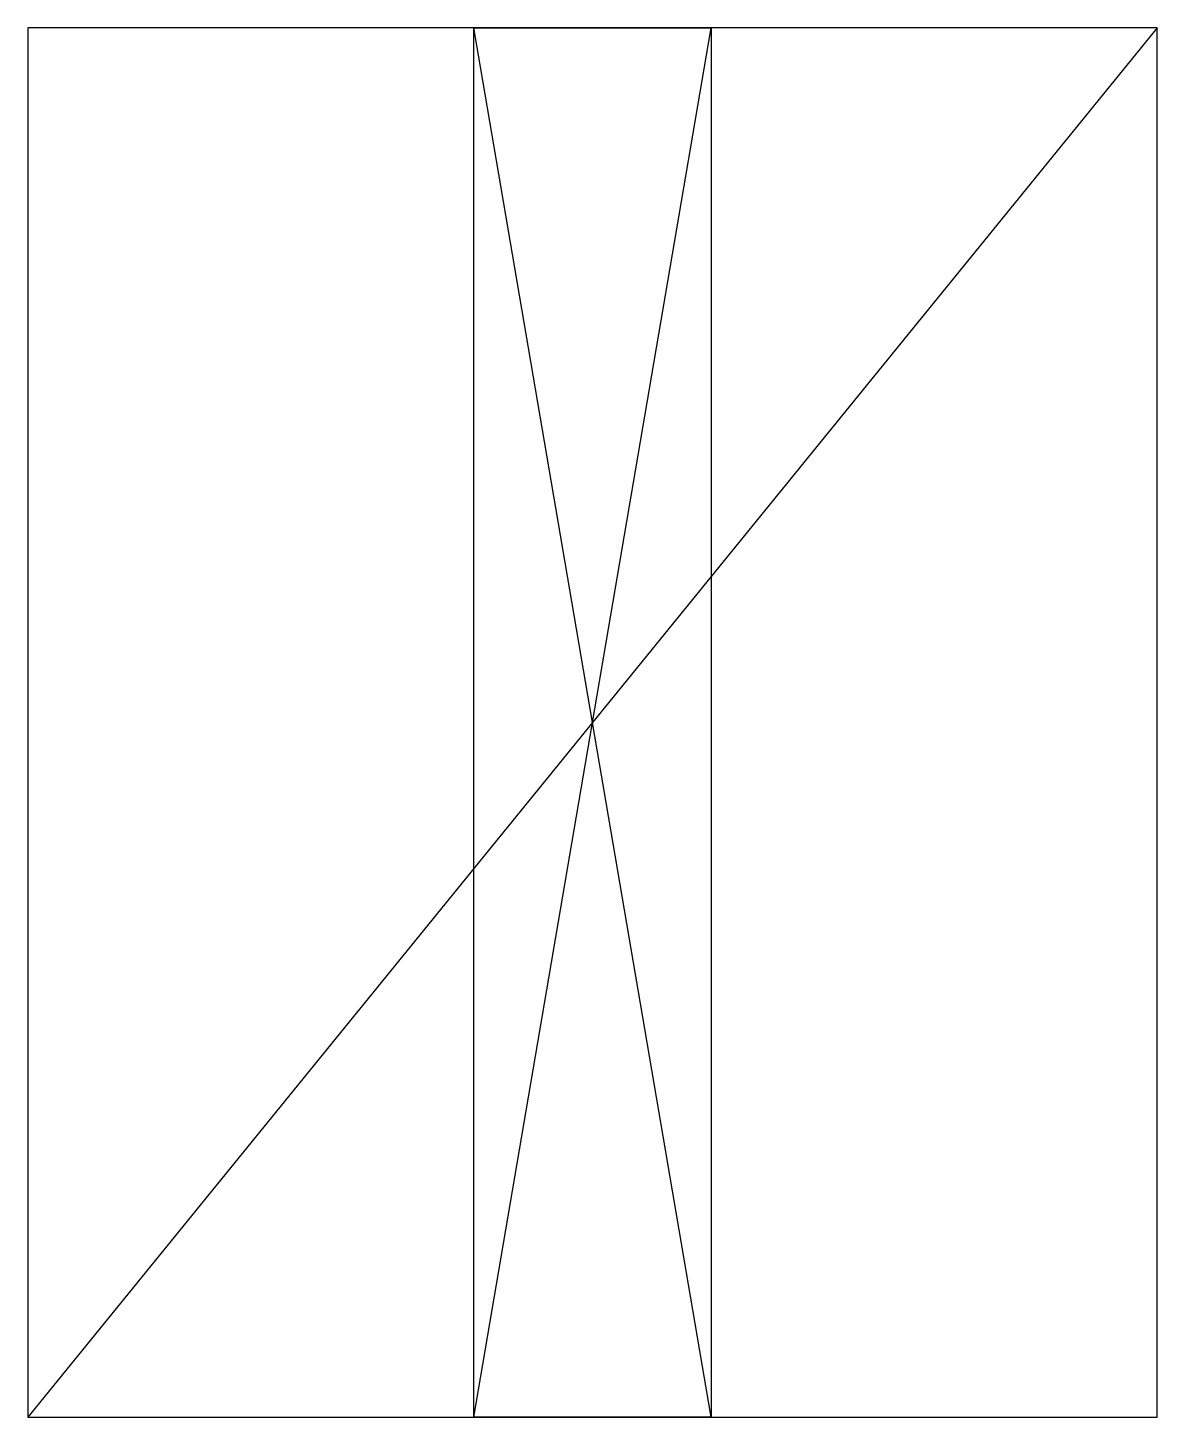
# Model space of a CAD drawing. Header units: millimetres. Extents: x -2.7 to 19.7, y 0 to 27.5.
import ezdxf

# ---------------------------------------------------------------- set-up
doc = ezdxf.new("R2010")
doc.units = ezdxf.units.MM
doc.layers.get('0').update_dxf_attribs({"linetype": 'CONTINUOUS'})

msp = doc.modelspace()

# ---------------------------------------------------------------- linework, layer by layer
for p, q in [((19.669, 27.5), (-2.678, 0)), ((6.145, 0), (6.145, 27.5)), ((6.145, 27.5), (10.845, 27.5)), ((10.845, 0), (6.145, 27.5)), ((6.145, 0), (10.845, 27.5)), ((10.845, 27.5), (10.845, 0)), ((10.845, 0), (6.145, 0))]:
    msp.add_line(p, q)
msp.add_lwpolyline([(-2.678, 0), (19.669, 0), (19.669, 27.5), (-2.678, 27.5)], close=True)

doc.saveas('drawing.dxf')
